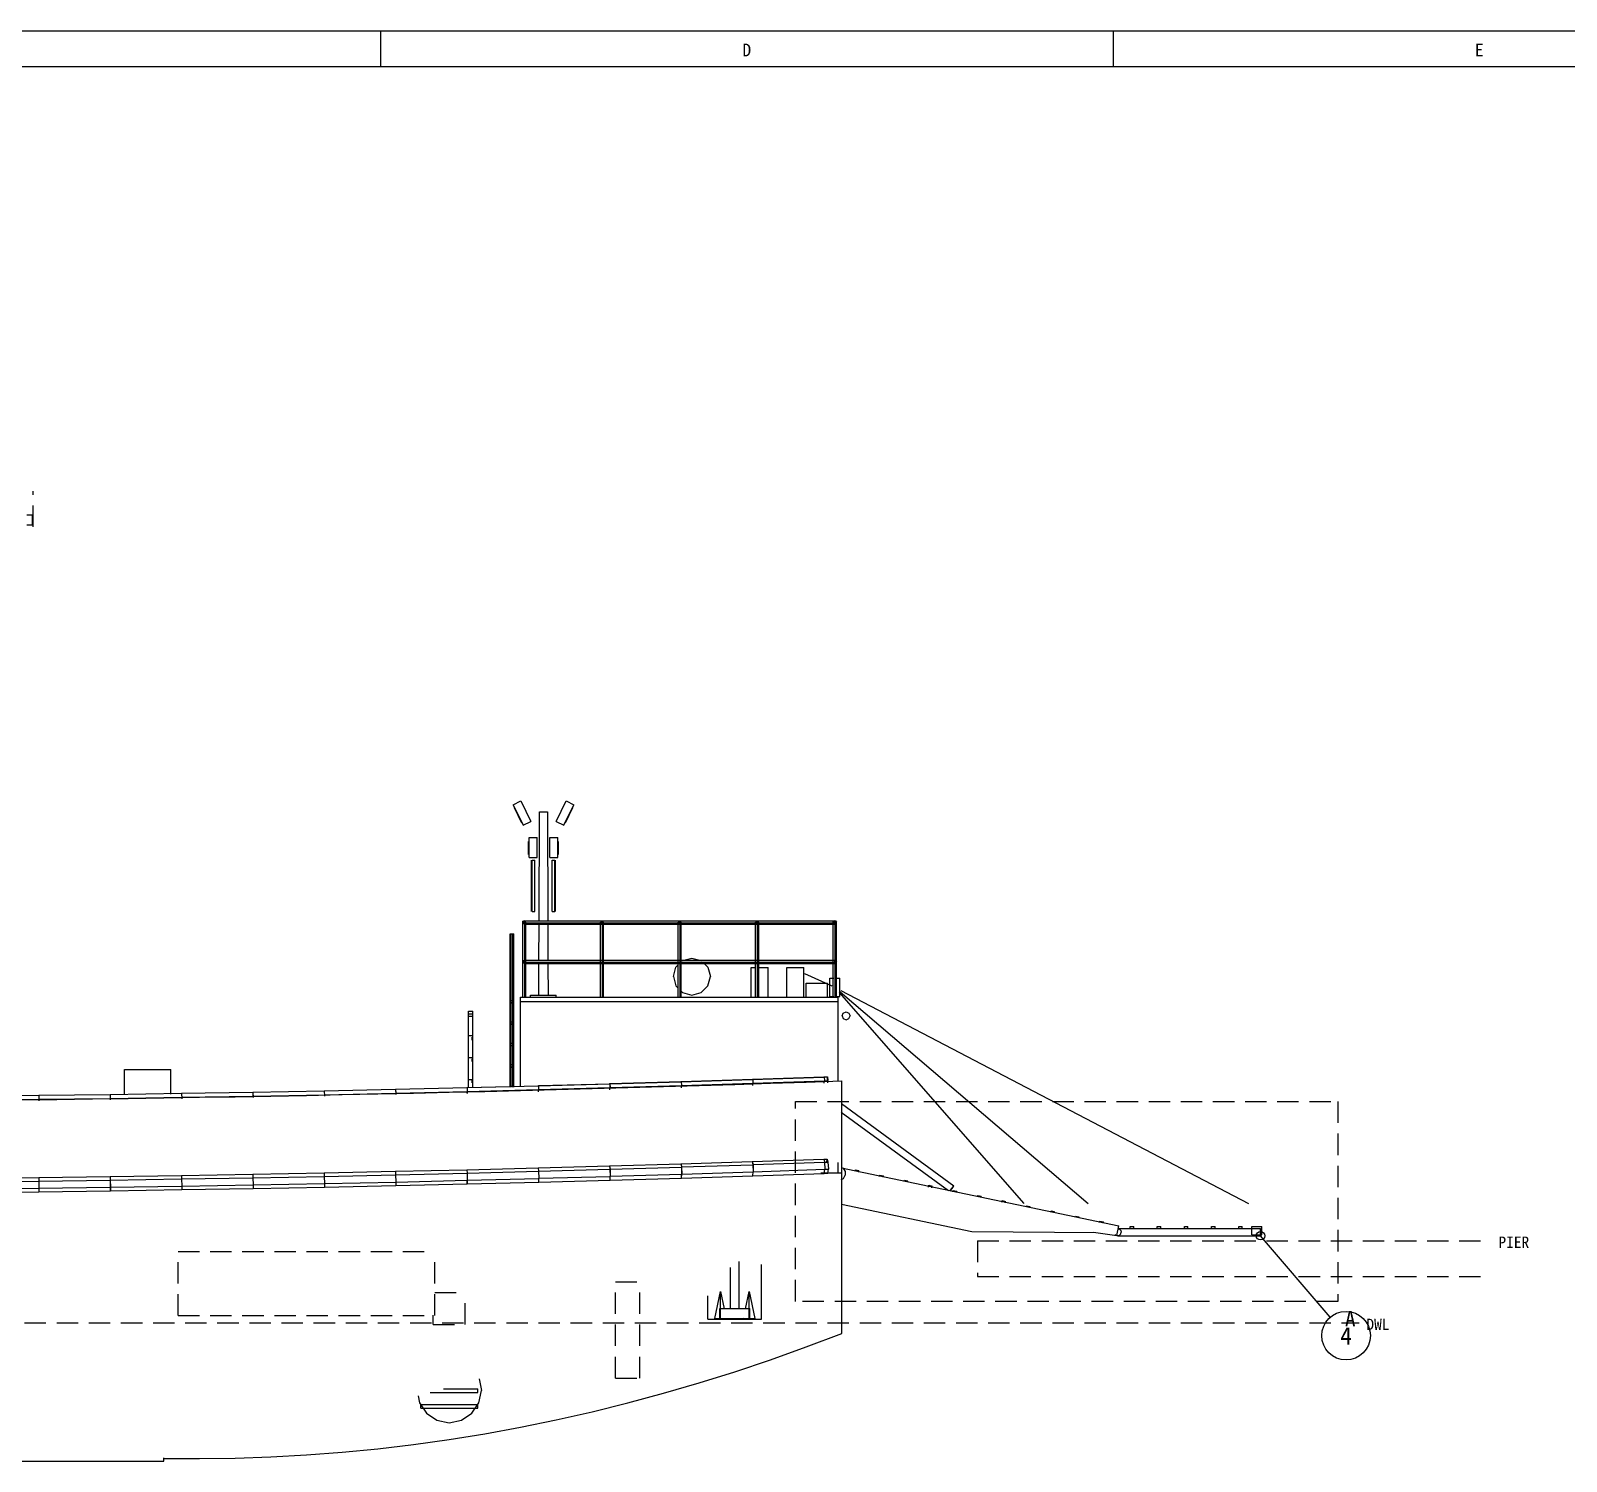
# Model space of a CAD drawing. Extents: x 5 to 836, y 5 to 589.
# Drawn here: x 268.9 to 484, y 388.6 to 589 of the extents above; entities that cross this region are included whole.
import ezdxf
from ezdxf.enums import TextEntityAlignment as Align

# ---------------------------------------------------------------- set-up
doc = ezdxf.new("R2010")
doc.units = 0
doc.linetypes.add('DASHED', pattern=[4.5, 3, -1.5])
for name, color, linetype in [('DETAIL', 8, 'CONTINUOUS'), ('FRAME', 7, 'CONTINUOUS'), ('MARKING', 4, 'DASHED'), ('MARKUP-HIDDEN', 1, 'DASHED'), ('MARKUP-TEXT', 1, 'CONTINUOUS'), ('OUTLINE', 7, 'CONTINUOUS'), ('PIER', 42, 'DASHED'), ('RESOLVED', 3, 'CONTINUOUS'), ('RESOLVED-TEXT', 3, 'CONTINUOUS'), ('ROPE', 42, 'CONTINUOUS'), ('TEXT', 7, 'CONTINUOUS'), ('THIN', 7, 'CONTINUOUS'), ('WATERLINE', 4, 'DASHED')]:
    doc.layers.add(name, color=color, linetype=linetype)

msp = doc.modelspace()

# ---------------------------------------------------------------- linework, layer by layer
at = {"layer": 'DETAIL'}
for p, q in [((268.3, 521.2), (269.1, 521.2)), ((269.1, 519.8), (269.1, 521.2)), ((268.3, 519.8), (269.1, 519.8)), ((336.46, 480.58), (337.54, 481.1)), ((336.46, 480.58), (337.86, 477.7)), ((337.54, 481.1), (338.94, 478.22)), ((342.46, 478.22), (343.86, 481.1)), ((343.54, 477.7), (344.94, 480.58)), ((343.86, 481.1), (344.94, 480.58)), ((337.86, 477.7), (338.94, 478.22)), ((340.15, 479.6), (341.25, 479.6)), ((342.46, 478.22), (343.54, 477.7)), ((338.7, 476), (339.8, 476)), ((338.7, 473.2), (338.7, 476)), ((339.8, 473.2), (339.8, 476)), ((341.6, 476), (342.7, 476)), ((341.6, 473.2), (341.6, 476)), ((342.7, 473.2), (342.7, 476)), ((338.7, 473.2), (339.8, 473.2)), ((339.1, 472.8), (339.5, 472.8)), ((339.1, 465.6), (339.1, 472.8)), ((339.5, 465.6), (339.5, 472.8)), ((341.6, 473.2), (342.7, 473.2)), ((341.9, 472.8), (342.3, 472.8)), ((341.9, 465.6), (341.9, 472.8)), ((342.3, 465.6), (342.3, 472.8)), ((339.1, 465.6), (339.5, 465.6)), ((341.9, 465.6), (342.3, 465.6)), ((337.8, 464.25), (338.08, 464.34)), ((337.8, 453.6), (337.8, 464.25)), ((337.8, 464.1), (338.25, 464.1)), ((337.8, 463.95), (337.85, 463.93)), ((338, 463.85), (338, 464.3)), ((338, 464.3), (381.5, 464.3)), ((338, 464.02), (381.5, 464.02)), ((338, 463.85), (381.5, 463.85)), ((338.08, 464.34), (338.15, 464.24)), ((338.08, 453.6), (338.08, 464.1)), ((338.25, 453.6), (338.25, 464.1)), ((348.67, 464.1), (349.13, 464.1)), ((348.67, 453.6), (348.67, 464.1)), ((348.95, 453.6), (348.95, 464.1)), ((349.13, 453.6), (349.13, 464.1)), ((359.55, 464.1), (360, 464.1)), ((359.55, 453.6), (359.55, 464.1)), ((359.83, 453.6), (359.83, 464.1)), ((360, 453.6), (360, 464.1)), ((370.42, 464.1), (370.87, 464.1)), ((370.42, 453.6), (370.42, 464.1)), ((370.7, 453.6), (370.7, 464.1)), ((370.87, 453.6), (370.87, 464.1)), ((381.3, 464.25), (381.58, 464.34)), ((381.3, 453.6), (381.3, 464.25)), ((381.3, 464.1), (381.75, 464.1)), ((381.3, 463.95), (381.58, 463.86)), ((381.5, 463.85), (381.5, 464.3)), ((381.58, 464.34), (381.75, 464.1)), ((381.58, 463.86), (381.75, 464.1)), ((381.58, 453.6), (381.58, 464.1)), ((381.75, 453.6), (381.75, 464.1)), ((336.05, 462.5), (336.55, 462.5)), ((336.05, 441.03), (336.05, 462.5)), ((336.18, 441.03), (336.18, 462.5)), ((336.42, 441.03), (336.42, 462.5)), ((336.55, 441.03), (336.55, 462.5)), ((337.8, 458.75), (337.85, 458.77)), ((337.8, 458.45), (337.85, 458.43)), ((338, 458.8), (381.5, 458.8)), ((338, 458.35), (338, 458.8)), ((338, 458.52), (381.5, 458.52)), ((338, 458.35), (381.5, 458.35)), ((360.15, 458.7), (360.2, 458.75)), ((360.2, 458.75), (361.5, 459.1)), ((361.5, 459.1), (362.8, 458.75)), ((362.8, 458.75), (362.85, 458.7)), ((363.18, 458.37), (363.75, 457.8)), ((381.3, 458.75), (381.58, 458.84)), ((381.3, 458.45), (381.58, 458.36)), ((381.5, 458.35), (381.5, 458.8)), ((381.58, 458.84), (381.75, 458.6)), ((381.58, 458.36), (381.75, 458.6)), ((358.9, 456.5), (359.25, 457.8)), ((358.9, 456.5), (359.25, 455.2)), ((359.25, 457.8), (359.58, 458.13)), ((363.75, 457.8), (364.1, 456.5)), ((363.75, 455.2), (364.1, 456.5)), ((369.8, 457.75), (370.47, 457.75)), ((370.8, 457.75), (372.2, 457.75)), ((374.8, 457.75), (377.2, 457.75)), ((380.8, 456.3), (381.36, 456.3)), ((380.8, 453.7), (380.8, 456.3)), ((381.64, 456.3), (382.2, 456.3)), ((382.2, 453.7), (382.2, 456.3)), ((359.25, 455.2), (359.58, 454.87)), ((359.91, 454.53), (360.2, 454.25)), ((360.2, 454.25), (361.5, 453.9)), ((361.5, 453.9), (362.8, 454.25)), ((362.8, 454.25), (363.75, 455.2)), ((377.5, 455.6), (380.5, 455.6)), ((377.5, 453.6), (377.5, 455.6)), ((380.5, 453.6), (380.5, 455.6)), ((336.1, 453), (336.2, 453.17)), ((336.1, 453), (336.2, 452.83)), ((336.2, 453.17), (336.4, 453.17)), ((336.2, 452.83), (336.4, 452.83)), ((336.4, 453.17), (336.5, 453)), ((336.4, 452.83), (336.5, 453)), ((337.5, 441.1), (337.5, 453.6)), ((337.5, 453.6), (382, 453.6)), ((337.5, 453), (382, 453)), ((338.9, 453.9), (342.5, 453.9)), ((338.9, 453.6), (338.9, 453.9)), ((342.5, 453.6), (342.5, 453.9)), ((380.8, 453.7), (381.36, 453.7)), ((381.64, 453.7), (382.2, 453.7)), ((382, 441.8), (382, 453.6)), ((330.2, 440.97), (330.2, 451.65)), ((330.2, 451.65), (330.8, 451.65)), ((330.2, 451.3), (330.8, 451.3)), ((330.2, 450.95), (330.8, 450.95)), ((330.8, 440.97), (330.8, 451.65)), ((336.1, 450), (336.2, 450.17)), ((336.1, 450), (336.2, 449.83)), ((336.2, 450.17), (336.4, 450.17)), ((336.2, 449.83), (336.4, 449.83)), ((336.4, 450.17), (336.5, 450)), ((336.4, 449.83), (336.5, 450)), ((382.55, 451), (382.71, 451.39)), ((382.55, 451), (382.71, 450.61)), ((382.71, 451.39), (383.1, 451.55)), ((382.71, 450.61), (383.1, 450.45)), ((383.1, 451.55), (383.49, 451.39)), ((383.1, 450.45), (383.49, 450.61)), ((383.49, 451.39), (383.65, 451)), ((383.49, 450.61), (383.65, 451)), ((330.2, 448.23), (330.8, 448.23)), ((330.7, 447.6), (330.7, 448)), ((336.1, 447), (336.2, 447.17)), ((336.1, 447), (336.2, 446.83)), ((336.2, 447.17), (336.4, 447.17)), ((336.2, 446.83), (336.4, 446.83)), ((336.4, 447.17), (336.5, 447)), ((336.4, 446.83), (336.5, 447)), ((282, 443.5), (288.5, 443.5)), ((282, 439.97), (282, 443.5)), ((288.5, 440.03), (288.5, 443.5)), ((330.2, 445.16), (330.8, 445.16)), ((330.7, 444.6), (330.7, 445)), ((336.1, 444), (336.2, 444.17)), ((336.1, 444), (336.2, 443.83)), ((336.2, 444.17), (336.4, 444.17)), ((336.2, 443.83), (336.4, 443.83)), ((336.4, 444.17), (336.5, 444)), ((336.4, 443.83), (336.5, 444)), ((329.98, 440.95), (339.98, 441.2)), ((330, 440.96), (340, 441.21)), ((330.2, 442.09), (330.8, 442.09)), ((330.7, 441.6), (330.7, 442)), ((336.13, 441.06), (336.2, 441.17)), ((336.2, 441.17), (336.4, 441.17)), ((336.4, 441.17), (336.47, 441.06)), ((339.98, 441.2), (349.98, 441.47)), ((339.98, 441.2), (340, 441.22)), ((339.98, 441.2), (339.98, 441.14)), ((339.98, 441.2), (339.98, 441.13)), ((340, 441.22), (350, 441.49)), ((340, 441.22), (340.02, 440.67)), ((340, 441.21), (340.01, 440.66)), ((349.97, 441.46), (359.97, 441.76)), ((349.97, 441.46), (350, 441.5)), ((349.98, 441.47), (350, 441.49)), ((349.98, 441.47), (349.98, 441.41)), ((350, 441.5), (360, 441.79)), ((350, 441.5), (350.03, 440.95)), ((350, 441.49), (350.02, 440.94)), ((350.03, 440.95), (360.03, 441.24)), ((359.96, 441.75), (369.96, 442.06)), ((359.96, 441.75), (360.01, 441.79)), ((359.97, 441.76), (360, 441.79)), ((360, 441.79), (360.03, 441.24)), ((360.01, 441.79), (370.01, 442.11)), ((360.01, 441.79), (360.04, 441.25)), ((360.02, 440.93), (360.04, 441.25)), ((360.02, 440.93), (360.03, 441.24)), ((360.04, 441.25), (370.04, 441.56)), ((369.96, 442.06), (379.96, 442.39)), ((369.96, 442.06), (370.01, 442.11)), ((369.96, 442.06), (370.01, 442.11)), ((370.01, 442.11), (380.01, 442.44)), ((370.01, 442.11), (370.04, 441.56)), ((370.01, 442.11), (370.05, 441.57)), ((370.02, 441.25), (370.04, 441.56)), ((370.03, 441.25), (370.05, 441.57)), ((370.05, 441.57), (380.05, 441.9)), ((379.95, 442.39), (380.01, 442.45)), ((379.95, 442.39), (379.95, 442.32)), ((379.95, 442.39), (380.14, 442.39)), ((379.96, 442.39), (380.01, 442.44)), ((379.96, 442.39), (379.96, 442.33)), ((380.01, 442.45), (380.51, 442.46)), ((380.01, 442.45), (380.05, 441.91)), ((380.01, 442.44), (380.05, 441.9)), ((380.03, 441.58), (380.05, 441.91)), ((380.03, 441.58), (380.05, 441.9)), ((380.05, 441.91), (380.55, 441.93)), ((380.39, 442.4), (380.45, 442.4)), ((380.45, 442.4), (380.51, 442.46)), ((380.45, 442.4), (380.46, 441.83)), ((380.46, 441.83), (380.48, 441.71)), ((380.51, 442.46), (380.55, 441.93)), ((380.53, 441.6), (380.55, 441.93)), ((260, 439.76), (270, 439.87)), ((260, 439.2), (270, 439.31)), ((269.99, 439.87), (279.99, 440)), ((270, 439.87), (270, 439.1)), ((270, 439.31), (280, 439.44)), ((270, 439.36), (270, 439.31)), ((279.99, 440), (289.99, 440.15)), ((279.99, 440), (280, 439.23)), ((280, 439.44), (290, 439.59)), ((280, 439.44), (280.01, 439.23)), ((289.99, 440.15), (299.99, 440.32)), ((289.99, 440.15), (290.01, 439.38)), ((289.99, 440.15), (290.01, 439.39)), ((290, 439.59), (300, 439.76)), ((299.99, 440.32), (309.99, 440.51)), ((299.99, 440.32), (300.01, 439.56)), ((299.99, 440.32), (300, 439.76)), ((300, 439.76), (310, 439.95)), ((309.99, 440.51), (319.99, 440.72)), ((309.99, 440.51), (310.01, 439.74)), ((310, 439.95), (320, 440.17)), ((319.99, 440.73), (329.99, 440.96)), ((319.99, 440.72), (329.99, 440.95)), ((319.99, 440.73), (320.01, 440.17)), ((319.99, 440.72), (320.01, 439.96)), ((319.99, 440.72), (319.99, 440.65)), ((320.01, 440.17), (330.01, 440.4)), ((320.01, 440.17), (320.01, 439.96)), ((329.99, 440.96), (330.01, 440.4)), ((330, 440.96), (330.01, 440.41)), ((330.01, 440.41), (340.01, 440.66)), ((330.01, 440.17), (330.01, 440.41)), ((330.01, 440.4), (330.01, 440.12)), ((340.01, 440.42), (340.01, 440.66)), ((340.02, 440.67), (350.02, 440.94)), ((340.02, 440.37), (340.02, 440.67)), ((350.02, 440.64), (350.03, 440.95)), ((350.02, 440.64), (350.02, 440.94)), ((359.96, 430.27), (369.96, 430.58)), ((369.95, 430.51), (369.96, 430.58)), ((369.96, 430.58), (379.96, 430.91)), ((369.96, 430.52), (369.96, 430.58)), ((369.96, 430.58), (370.04, 430.14)), ((369.96, 430.58), (370.06, 430.16)), ((370.06, 430.16), (380.06, 430.49)), ((379.95, 430.84), (379.96, 430.91)), ((379.95, 430.84), (379.96, 430.91)), ((379.96, 430.91), (380.46, 430.93)), ((379.96, 430.91), (380.06, 430.49)), ((379.96, 430.91), (380.06, 430.5)), ((380.06, 430.5), (380.56, 430.52)), ((380.06, 430.5), (380.11, 429.5)), ((380.06, 430.49), (380.1, 429.5)), ((380.41, 430.53), (380.46, 430.93)), ((380.46, 430.93), (380.56, 430.52)), ((380.56, 430.52), (380.61, 429.52)), ((382, 429), (382, 430.47)), ((259.99, 428.25), (269.99, 428.36)), ((269.99, 428.36), (279.99, 428.49)), ((269.99, 428.36), (270.01, 426.36)), ((269.99, 428.36), (269.99, 427.86)), ((279.98, 428.49), (289.98, 428.65)), ((279.98, 428.49), (280.02, 426.49)), ((279.99, 428.49), (280.01, 426.49)), ((279.99, 427.99), (289.99, 428.15)), ((289.98, 428.65), (299.98, 428.82)), ((289.98, 428.65), (290.02, 426.65)), ((289.99, 428.15), (299.99, 428.32)), ((299.98, 428.82), (309.98, 429.01)), ((299.98, 428.82), (300.02, 426.82)), ((299.98, 428.82), (299.99, 428.32)), ((299.99, 428.32), (309.99, 428.51)), ((309.98, 429.01), (319.98, 429.22)), ((309.98, 429.01), (310.02, 427.01)), ((309.99, 428.51), (319.99, 428.72)), ((319.98, 429.22), (329.98, 429.45)), ((319.98, 429.22), (320.02, 427.22)), ((319.98, 429.22), (319.98, 429.16)), ((319.98, 429.22), (319.99, 428.72)), ((319.99, 428.72), (329.99, 428.96)), ((319.99, 428.72), (320.02, 427.72)), ((329.97, 429.45), (339.97, 429.7)), ((329.97, 429.32), (329.97, 429.45)), ((329.97, 429.45), (330.01, 428.97)), ((329.98, 429.45), (329.98, 429.33)), ((329.98, 429.45), (329.99, 428.96)), ((329.99, 428.96), (330.02, 427.96)), ((330.01, 428.97), (340.01, 429.22)), ((330.01, 428.97), (330.03, 427.97)), ((330.03, 427.97), (340.03, 428.22)), ((339.97, 429.7), (349.97, 429.97)), ((339.97, 429.64), (339.97, 429.7)), ((339.97, 429.7), (340.01, 429.22)), ((339.97, 429.64), (339.97, 429.7)), ((339.97, 429.7), (340.02, 429.24)), ((340.01, 429.22), (340.03, 428.22)), ((340.02, 429.24), (350.02, 429.51)), ((340.02, 429.24), (340.05, 428.24)), ((340.03, 427.71), (340.05, 428.24)), ((340.03, 427.7), (340.03, 428.22)), ((340.05, 428.24), (350.05, 428.51)), ((349.96, 429.91), (349.97, 429.97)), ((349.97, 429.97), (359.97, 430.27)), ((349.97, 429.91), (349.97, 429.97)), ((349.97, 429.97), (350.02, 429.51)), ((349.97, 429.97), (350.03, 429.52)), ((350.02, 429.51), (350.05, 428.51)), ((350.03, 429.52), (360.03, 429.82)), ((350.03, 429.52), (350.06, 428.53)), ((350.03, 427.98), (350.06, 428.53)), ((350.03, 427.98), (350.05, 428.51)), ((350.03, 427.98), (360.03, 428.27)), ((350.06, 428.53), (360.06, 428.82)), ((359.96, 430.2), (359.97, 430.27)), ((359.96, 430.2), (359.96, 430.27)), ((359.96, 430.27), (360.04, 429.83)), ((359.97, 430.27), (360.03, 429.82)), ((360.01, 428.4), (360.03, 428.27)), ((360.01, 428.4), (360.04, 428.27)), ((360.03, 429.82), (360.06, 428.82)), ((360.03, 428.27), (360.06, 428.82)), ((360.04, 429.83), (370.04, 430.14)), ((360.04, 429.83), (360.08, 428.84)), ((360.04, 428.27), (360.08, 428.84)), ((360.04, 428.27), (370.04, 428.58)), ((360.08, 428.84), (370.08, 429.15)), ((370.03, 428.65), (370.04, 428.58)), ((370.03, 428.65), (370.04, 428.59)), ((370.04, 430.14), (370.08, 429.15)), ((370.04, 428.59), (370.1, 429.16)), ((370.04, 428.58), (370.08, 429.15)), ((370.04, 428.59), (380.04, 428.92)), ((370.06, 430.16), (370.1, 429.16)), ((370.1, 429.16), (380.1, 429.5)), ((379.55, 429), (382.5, 429)), ((380.03, 428.98), (380.04, 428.92)), ((380.03, 428.98), (380.04, 428.92)), ((380.04, 428.92), (380.1, 429.5)), ((380.04, 428.92), (380.11, 429.5)), ((380.04, 428.92), (380.54, 428.94)), ((380.11, 429.5), (380.61, 429.52)), ((380.51, 429.05), (380.54, 428.94)), ((380.54, 428.94), (380.61, 429.52)), ((382.42, 428.02), (382.75, 428.23)), ((382.44, 429.76), (382.67, 429.65)), ((382.46, 429.72), (421.33, 421.58)), ((382.5, 406.52), (382.5, 428.51)), ((382.67, 429.65), (382.95, 429.21)), ((382.75, 428.23), (382.98, 428.69)), ((382.95, 429.21), (382.98, 428.69)), ((384.37, 429.22), (384.41, 429.42)), ((384.41, 429.42), (384.9, 429.32)), ((384.86, 429.12), (384.9, 429.32)), ((387.79, 428.5), (387.83, 428.7)), ((387.83, 428.7), (388.32, 428.6)), ((388.28, 428.4), (388.32, 428.6)), ((259.99, 427.75), (269.99, 427.86)), ((260.01, 426.75), (270.01, 426.86)), ((260.01, 426.25), (270.01, 426.36)), ((269.99, 427.86), (279.99, 427.99)), ((270.01, 426.86), (280.01, 426.99)), ((270.01, 426.86), (270.01, 426.36)), ((270.01, 426.36), (280.01, 426.49)), ((280.01, 426.99), (290.01, 427.15)), ((280.02, 426.49), (290.02, 426.65)), ((290.01, 427.15), (300.01, 427.32)), ((290.02, 426.65), (300.02, 426.82)), ((300.01, 427.32), (310.01, 427.51)), ((300.01, 427.32), (300.02, 426.82)), ((300.02, 426.82), (310.02, 427.01)), ((310.01, 427.51), (320.01, 427.72)), ((310.02, 427.01), (320.02, 427.22)), ((320.02, 427.72), (330.02, 427.96)), ((320.02, 427.72), (320.02, 427.22)), ((320.02, 427.22), (330.02, 427.45)), ((320.02, 427.28), (320.02, 427.22)), ((330.02, 427.96), (330.02, 427.45)), ((330.02, 427.59), (330.03, 427.45)), ((330.02, 427.58), (330.02, 427.45)), ((330.03, 427.45), (330.03, 427.97)), ((330.03, 427.45), (340.03, 427.7)), ((340.02, 427.77), (340.03, 427.7)), ((340.02, 427.77), (340.03, 427.71)), ((340.03, 427.71), (350.03, 427.98)), ((350.02, 428.04), (350.03, 427.98)), ((350.02, 428.04), (350.03, 427.98)), ((391.23, 427.85), (391.26, 427.98)), ((391.26, 427.98), (391.75, 427.88)), ((391.72, 427.75), (391.75, 427.88)), ((394.63, 427), (394.68, 427.27)), ((394.68, 427.27), (395.17, 427.16)), ((395.12, 426.9), (395.17, 427.16)), ((397.64, 426.44), (397.67, 426.49)), ((397.65, 426.44), (397.73, 426.53)), ((397.67, 426.49), (397.86, 426.77)), ((397.73, 426.53), (397.95, 426.82)), ((397.86, 426.77), (398.08, 427.06)), ((397.95, 426.82), (398.14, 427.1)), ((398.07, 426.35), (398.11, 426.55)), ((398.08, 427.06), (398.2, 427.2)), ((398.11, 426.55), (398.6, 426.45)), ((398.14, 427.1), (398.2, 427.2)), ((398.56, 426.25), (398.6, 426.45)), ((382.46, 424.61), (400.73, 420.79)), ((401.49, 425.63), (401.54, 425.83)), ((401.54, 425.83), (402.02, 425.73)), ((401.98, 425.53), (402.02, 425.73)), ((404.92, 424.92), (404.96, 425.11)), ((404.96, 425.11), (405.45, 425.01)), ((405.41, 424.81), (405.45, 425.01)), ((408.36, 424.26), (408.39, 424.4)), ((408.39, 424.4), (408.88, 424.29)), ((408.85, 424.16), (408.88, 424.29)), ((411.79, 423.55), (411.81, 423.68)), ((411.81, 423.68), (412.3, 423.58)), ((412.27, 423.44), (412.3, 423.58)), ((415.21, 422.83), (415.24, 422.96)), ((415.24, 422.96), (415.73, 422.86)), ((415.7, 422.73), (415.73, 422.86)), ((418.62, 422.05), (418.66, 422.24)), ((418.66, 422.24), (419.15, 422.14)), ((419.11, 421.94), (419.15, 422.14)), ((400.73, 420.79), (418.07, 420.63)), ((417.8, 420.69), (418.07, 420.63)), ((418.07, 420.63), (421.05, 420.21)), ((420.81, 420.36), (420.9, 420.27)), ((420.9, 420.27), (421.15, 420.2)), ((421.05, 420.21), (421.33, 421.58)), ((421.15, 421.2), (421.4, 421.13)), ((421.15, 420.2), (421.15, 420.27)), ((421.15, 420.2), (421.4, 420.27)), ((421.15, 420.2), (441.15, 420.2)), ((421.22, 421.2), (441.15, 421.2)), ((421.23, 421.4), (421.29, 421.39)), ((421.4, 421.13), (421.58, 420.95)), ((421.4, 420.27), (421.58, 420.45)), ((421.58, 420.95), (421.65, 420.7)), ((421.58, 420.45), (421.65, 420.7)), ((422.9, 421.5), (423.4, 421.5)), ((422.9, 421.17), (422.9, 421.5)), ((423.4, 421.17), (423.4, 421.5)), ((426.7, 421.5), (427.2, 421.5)), ((426.7, 421.17), (426.7, 421.5)), ((427.2, 421.17), (427.2, 421.5)), ((430.5, 421.5), (431, 421.5)), ((430.5, 421.17), (430.5, 421.5)), ((431, 421.17), (431, 421.5)), ((434.3, 421.5), (434.8, 421.5)), ((434.3, 421.17), (434.3, 421.5)), ((434.8, 421.17), (434.8, 421.5)), ((438.1, 421.5), (438.6, 421.5)), ((438.1, 421.17), (438.1, 421.5)), ((438.6, 421.17), (438.6, 421.5)), ((439.95, 421.5), (441.35, 421.5)), ((439.95, 420.3), (439.95, 421.5)), ((439.95, 420.3), (441.35, 420.3)), ((441.15, 420.2), (441.15, 421.2)), ((441.35, 420.3), (441.35, 421.5)), ((366.9, 409.91), (366.9, 415.74)), ((368.1, 409.91), (368.1, 416.57)), ((371.25, 408.5), (371.25, 416.15)), ((363.75, 408.5), (363.75, 411.77)), ((364.7, 408.6), (365.5, 412.4)), ((365.5, 408.6), (365.5, 412.4)), ((365.5, 412.4), (366.01, 409.96)), ((368.99, 409.96), (369.5, 412.4)), ((369.5, 408.6), (369.5, 412.4)), ((369.5, 412.4), (370.3, 408.6)), ((365.4, 410), (369.6, 410)), ((365.4, 408.6), (365.4, 410)), ((369.6, 408.6), (369.6, 410)), ((363.75, 408.5), (371.25, 408.5)), ((364.7, 408.6), (370.3, 408.6)), ((366.29, 408.67), (366.3, 408.6)), ((368.7, 408.6), (368.71, 408.67)), ((324.82, 398.25), (331.5, 398.25)), ((326.7, 398.75), (331.5, 398.75)), ((331.5, 398.25), (331.5, 398.75)), ((323.5, 396.55), (331.5, 396.55)), ((323.5, 396.05), (323.5, 396.55)), ((323.5, 396.05), (331.5, 396.05)), ((331.5, 396.05), (331.5, 396.55)), ((127.5, 388.6), (287.5, 388.6)), ((287.5, 388.6), (287.5, 389.07))]:
    msp.add_line(p, q, dxfattribs=at)
at = {"layer": 'FRAME'}
msp.add_line((10, 584), (831, 584), dxfattribs=at)
at = {"layer": 'MARKING'}
for p, q in [((269.2, 519.5), (269.2, 524.5)), ((289.5, 409), (289.5, 418)), ((289.5, 418), (325.5, 418)), ((325.5, 409), (325.5, 418)), ((350.8, 400.25), (350.8, 413.75)), ((350.8, 413.75), (354.2, 413.75)), ((354.2, 400.25), (354.2, 413.75)), ((325.46, 412.25), (329.75, 412.25)), ((329.75, 407.75), (329.75, 412.25)), ((289.5, 409), (325.5, 409)), ((325.25, 407.75), (325.25, 409.07)), ((325.25, 407.75), (329.75, 407.75)), ((350.8, 400.25), (354.2, 400.25))]:
    msp.add_line(p, q, dxfattribs=at)
at = {"layer": 'MARKUP-HIDDEN'}
for p, q in [((376, 439), (452, 439)), ((376, 411), (376, 439)), ((452, 439), (452, 411)), ((452, 411), (376, 411))]:
    msp.add_line(p, q, dxfattribs=at)
at = {"layer": 'OUTLINE'}
for p, q in [((336.59, 480.19), (337.63, 478.03)), ((343.77, 478.03), (344.81, 480.19)), ((340.09, 464.22), (340.15, 479.6)), ((341.25, 479.6), (341.31, 464.22)), ((338.58, 473.6), (338.58, 475.4)), ((342.82, 473.6), (342.82, 475.4)), ((339.02, 465.6), (339.02, 472.8)), ((342.38, 465.6), (342.38, 472.8)), ((340.07, 458.7), (340.09, 463.87)), ((341.31, 463.87), (341.33, 458.7)), ((340.05, 453.81), (340.07, 458.35)), ((341.33, 458.35), (341.35, 453.81)), ((369.8, 453.53), (369.8, 457.75)), ((372.2, 453.53), (372.2, 457.75)), ((374.8, 453.53), (374.8, 457.75)), ((377.2, 453.53), (377.2, 457.75)), ((352.5, 440.95), (357.5, 441.09)), ((357.5, 441.09), (362.5, 441.24)), ((362.5, 441.24), (367.5, 441.4)), ((367.5, 441.4), (372.5, 441.56)), ((372.5, 441.56), (377.5, 441.73)), ((377.5, 441.73), (382.5, 441.9)), ((382.43, 441.7), (382.5, 441.7)), ((382.5, 428.51), (382.5, 441.9)), ((267.5, 439.23), (272.5, 439.29)), ((272.5, 439.29), (277.5, 439.36)), ((277.5, 439.36), (282.5, 439.43)), ((282.5, 439.43), (287.5, 439.51)), ((287.5, 439.51), (292.5, 439.59)), ((292.5, 439.59), (297.5, 439.67)), ((297.5, 439.67), (302.5, 439.76)), ((299.99, 440.32), (300, 440.12)), ((299.99, 440.32), (300, 440.12)), ((302.5, 439.76), (307.5, 439.86)), ((307.5, 439.86), (312.5, 439.96)), ((312.5, 439.96), (317.5, 440.07)), ((317.5, 440.07), (322.5, 440.18)), ((322.5, 440.18), (327.5, 440.29)), ((327.5, 440.29), (332.5, 440.41)), ((332.5, 440.41), (337.5, 440.54)), ((337.5, 440.54), (342.5, 440.67)), ((342.5, 440.67), (347.5, 440.81)), ((347.5, 440.81), (352.5, 440.95)), ((382.42, 437.51), (397.44, 426.52)), ((382.44, 438.72), (398.2, 427.2)), ((299.98, 428.82), (299.99, 428.62)), ((279.99, 427.99), (279.99, 427.93)), ((300.01, 426.95), (300.02, 426.82)), ((372.5, 402.83), (377.5, 404.61)), ((377.5, 404.61), (382.5, 406.5)), ((367.5, 401.15), (372.5, 402.83)), ((362.5, 399.59), (367.5, 401.15)), ((331.66, 396.78), (332, 398.5)), ((331.67, 400.16), (332, 398.5)), ((352.5, 396.78), (357.5, 398.13)), ((357.5, 398.13), (362.5, 399.59)), ((323.14, 397.77), (323.34, 396.78)), ((323.34, 396.78), (324.32, 395.32)), ((330.68, 395.32), (331.66, 396.78)), ((347.5, 395.54), (352.5, 396.78)), ((324.32, 395.32), (325.78, 394.34)), ((325.78, 394.34), (327.5, 394)), ((327.5, 394), (329.22, 394.34)), ((329.22, 394.34), (330.68, 395.32)), ((337.5, 393.38), (342.5, 394.4)), ((342.5, 394.4), (347.5, 395.54)), ((322.5, 390.94), (327.5, 391.65)), ((327.5, 391.65), (332.5, 392.46)), ((332.5, 392.46), (337.5, 393.38)), ((302.5, 389.22), (307.5, 389.49)), ((307.5, 389.49), (312.5, 389.86)), ((312.5, 389.86), (317.5, 390.35)), ((317.5, 390.35), (322.5, 390.94)), ((287.43, 389), (292.5, 389)), ((292.5, 389), (297.5, 389.05)), ((297.5, 389.05), (302.5, 389.22))]:
    msp.add_line(p, q, dxfattribs=at)
at = {"layer": 'PIER'}
for p, q in [((401.5, 419.5), (473.5, 419.5)), ((401.5, 419.5), (401.5, 414.5)), ((401.5, 414.5), (473.5, 414.5))]:
    msp.add_line(p, q, dxfattribs=at)
at = {"layer": 'RESOLVED'}
msp.add_line((450.94, 408.78), (441.15, 420.2), dxfattribs=at)
for centre, radius in [((441.15, 420.2), 0.6), ((453.15, 406.2), 3.4)]:
    msp.add_circle(centre, radius, dxfattribs=at)
at = {"layer": 'ROPE'}
for p, q in [((377.27, 456.92), (381.08, 455.19)), ((377.27, 456.92), (381.08, 455.19)), ((377.27, 456.92), (381.08, 455.19)), ((377.27, 456.92), (381.08, 455.19)), ((382.15, 454.26), (408, 424.7)), ((382.15, 454.26), (408, 424.7)), ((382.26, 454.36), (417, 424.7)), ((382.38, 454.54), (439.5, 424.7))]:
    msp.add_line(p, q, dxfattribs=at)
at = {"layer": 'THIN'}
for p, q in [((5, 589), (836, 589)), ((317.88, 589), (317.88, 584)), ((420.5, 589), (420.5, 584))]:
    msp.add_line(p, q, dxfattribs=at)
at = {"layer": 'WATERLINE'}
msp.add_line((34, 408), (455, 408), dxfattribs=at)

# ---------------------------------------------------------------- texts
at = {"layer": 'MARKUP-TEXT'}
msp.add_text('A', height=2.16, dxfattribs=at).set_placement((453, 407.5))
at = {"layer": 'RESOLVED-TEXT'}
msp.add_text('4', height=2.45, dxfattribs=at).set_placement((453.15, 404.95), align=Align.CENTER)
at = {"layer": 'TEXT'}
for s, p in [('D', (369.19, 585.4)), ('E', (471.81, 585.4))]:
    msp.add_text(s, height=1.8, dxfattribs=at).set_placement(p, align=Align.CENTER)
for s, p in [('PIER', (474.5, 418.5)), ('DWL', (456, 407))]:
    msp.add_text(s, height=1.58, dxfattribs=at).set_placement(p)

doc.saveas('drawing.dxf')
